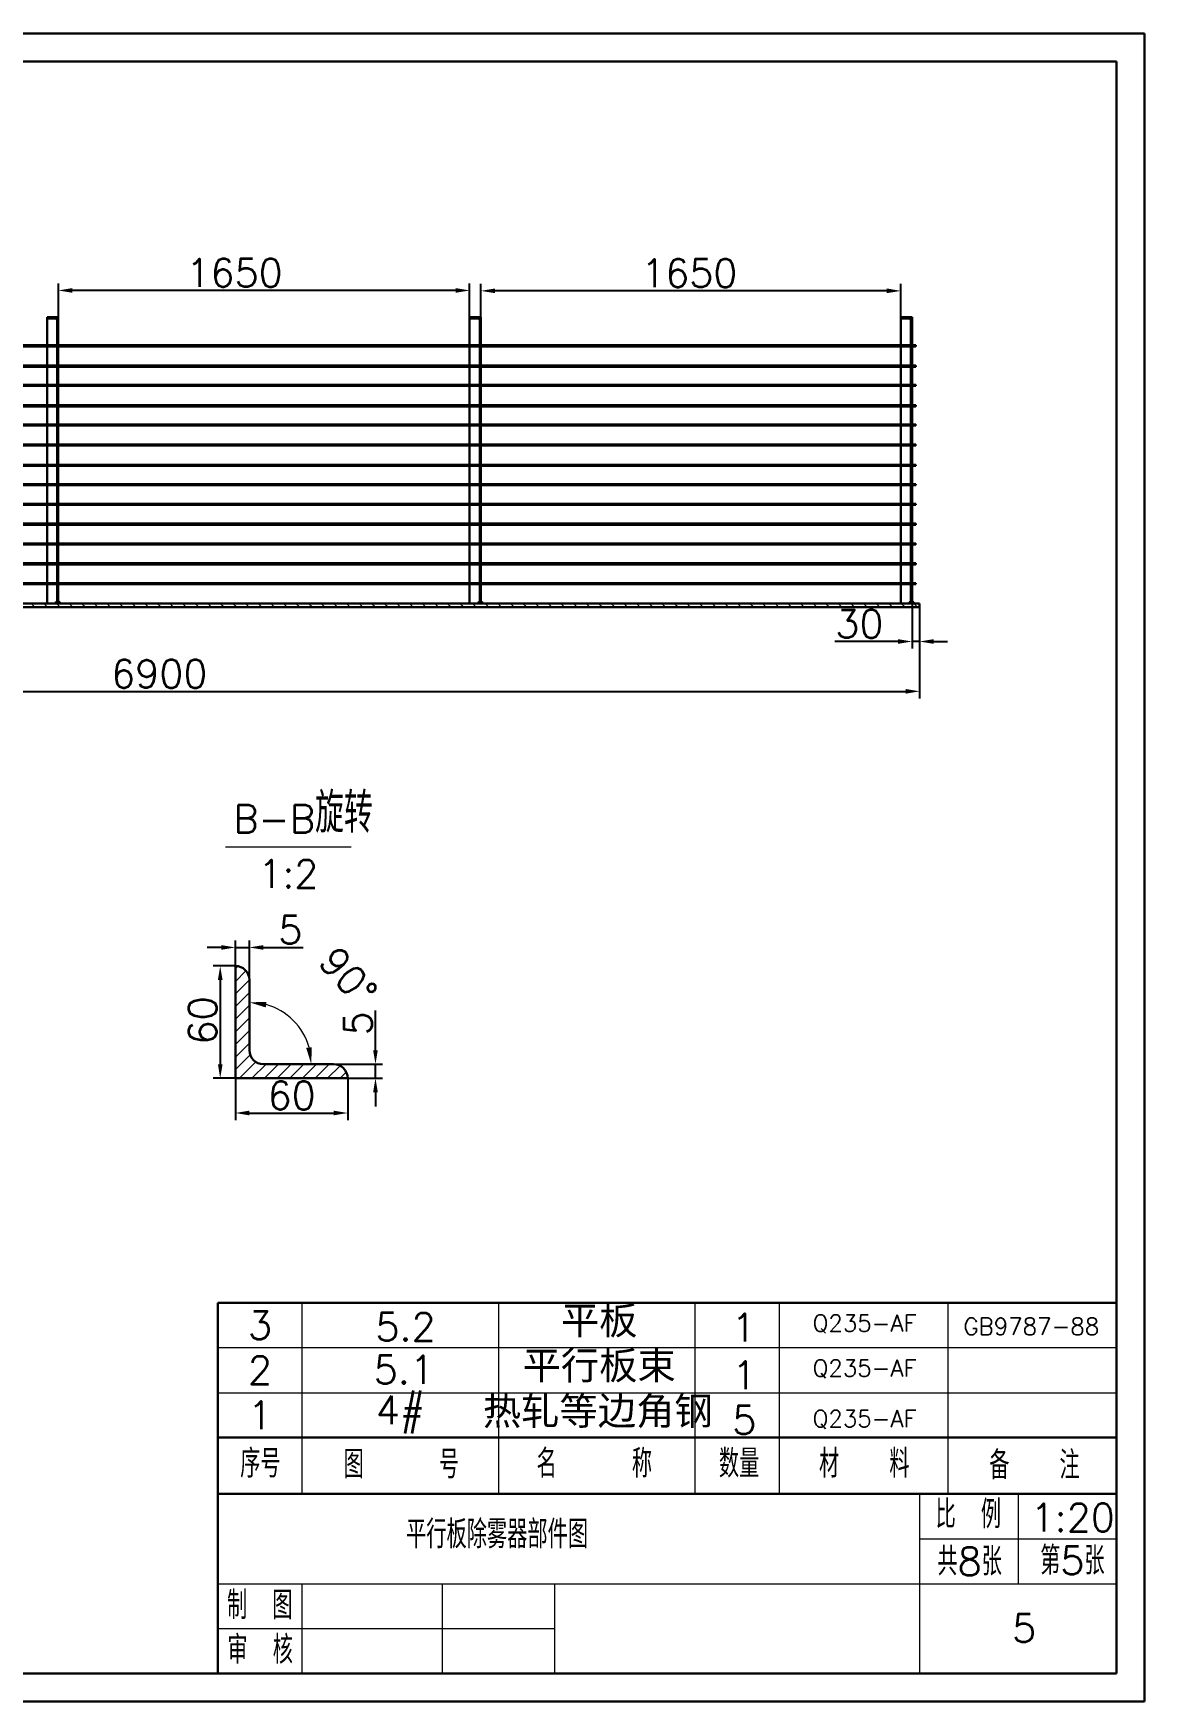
# Model space of a CAD drawing. Header units: millimetres. Extents: x 0 to 6120, y 0 to 841.
# Drawn here: x 4122.2 to 4320, y 0 to 297 of the extents above; entities that cross this region are included whole.
import ezdxf

# ---------------------------------------------------------------- set-up
doc = ezdxf.new("R2010")
doc.units = ezdxf.units.MM
for name, color, linetype, lineweight in [('尺寸线', 3, 'Continuous', 15), ('文字层', 7, 'Continuous', 15), ('粗实线', 7, 'Continuous', 30), ('细实线', 7, 'Continuous', 15)]:
    doc.layers.add(name, color=color, linetype=linetype, lineweight=lineweight)
doc.styles.get("Standard").update_dxf_attribs({"font": 'txt.shx', "bigfont": 'gbcbig.shx'})
doc.dimstyles.new('ISO-25$0', dxfattribs={"dimtxt": 5, "dimasz": 2.5, "dimexe": 1.25, "dimexo": 0, "dimtad": 1, "dimdec": 0, "dimdsep": 46, "dimtxsty": 'Standard', "dimcen": 2.5, "dimdle": 5, "dimadec": 0, "dimazin": 0, "dimtfac": 1, "dimtdec": 0, "dimtmove": 0, "dimatfit": 2, "dimfxl": 0, "dimtolj": 1, "dimarcsym": 0})
doc.dimstyles.new('ISO-25$2', dxfattribs={"dimtxt": 5, "dimasz": 3, "dimexe": 8, "dimexo": 0, "dimgap": 10, "dimtad": 1, "dimdec": 0, "dimtxsty": 'Standard', "dimcen": 2.5, "dimdle": 6, "dimclrd": 256, "dimclre": 256, "dimclrt": 256, "dimadec": 0, "dimazin": 0, "dimtfac": 1, "dimtdec": 0, "dimtmove": 0, "dimatfit": 3, "dimfxl": 0, "dimtolj": 1, "dimarcsym": 0})

# ---------------------------------------------------------------- blocks, each defined once
blk = doc.blocks.new('*X203')
at = {"layer": '尺寸线'}
for points in [[(4155.01, 128.48), (4155.84, 128.48), (4155.42, 130.98)], [(4155.01, 113.48), (4155.84, 113.48), (4155.42, 110.98)]]:
    blk.add_hatch(color=0, dxfattribs=at).paths.add_polyline_path(points, flags=0)
at = {"layer": '尺寸线', "color": 0, "lineweight": -2}
for p, q in [((4158.12, 130.98), (4154.17, 130.98)), ((4155.42, 128.48), (4155.42, 113.48)), ((4158.12, 110.98), (4154.17, 110.98))]:
    blk.add_line(p, q, dxfattribs=at)
at = {"layer": '尺寸线', "color": 0, "insert": (4152.3, 121.27), "char_height": 5, "width": 23.5714, "attachment_point": 5, "rotation": 90}
blk.add_mtext('60', dxfattribs=at)
blk = doc.blocks.new('*X204')
at = {"layer": '尺寸线'}
for points in [[(4160.62, 105.21), (4160.62, 104.38), (4158.12, 104.79)], [(4175.62, 105.21), (4175.62, 104.38), (4178.12, 104.79)]]:
    blk.add_hatch(color=0, dxfattribs=at).paths.add_polyline_path(points, flags=0)
at = {"layer": '尺寸线', "color": 0, "lineweight": -2}
for p, q in [((4158.12, 110.98), (4158.12, 103.54)), ((4178.12, 110.98), (4178.12, 103.54)), ((4160.62, 104.79), (4175.62, 104.79))]:
    blk.add_line(p, q, dxfattribs=at)
at = {"layer": '尺寸线', "color": 0, "insert": (4168.15, 107.92), "char_height": 5, "width": 23.5714, "attachment_point": 5}
blk.add_mtext('60', dxfattribs=at)
blk = doc.blocks.new('*X205')
at = {"layer": '尺寸线'}
for points in [[(4155.62, 134.68), (4155.62, 133.85), (4158.12, 134.27)], [(4163.12, 134.68), (4163.12, 133.85), (4160.62, 134.27)]]:
    blk.add_hatch(color=0, dxfattribs=at).paths.add_polyline_path(points, flags=0)
at = {"layer": '尺寸线', "color": 0, "lineweight": -2}
for p, q in [((4155.62, 134.27), (4153.12, 134.27)), ((4158.12, 130.98), (4158.12, 135.52)), ((4158.12, 134.27), (4160.62, 134.27)), ((4160.62, 128.48), (4160.62, 135.52)), ((4163.12, 134.27), (4170.2, 134.27))]:
    blk.add_line(p, q, dxfattribs=at)
at = {"layer": '尺寸线', "color": 0, "insert": (4167.91, 137.39), "char_height": 5, "width": 10, "attachment_point": 5}
blk.add_mtext('5', dxfattribs=at)
blk = doc.blocks.new('*X206')
at = {"layer": '尺寸线'}
for points in [[(4182.64, 115.98), (4183.48, 115.98), (4183.06, 113.48)], [(4182.64, 108.48), (4183.48, 108.48), (4183.06, 110.98)]]:
    blk.add_hatch(color=0, dxfattribs=at).paths.add_polyline_path(points, flags=0)
at = {"layer": '尺寸线', "color": 0, "lineweight": -2}
for p, q in [((4183.06, 115.98), (4183.06, 123.06)), ((4175.62, 113.48), (4184.31, 113.48)), ((4183.06, 110.98), (4183.06, 113.48)), ((4178.12, 110.98), (4184.31, 110.98)), ((4183.06, 108.48), (4183.06, 105.98))]:
    blk.add_line(p, q, dxfattribs=at)
at = {"layer": '尺寸线', "color": 0, "insert": (4179.94, 120.77), "char_height": 5, "width": 10, "attachment_point": 5, "rotation": 90}
blk.add_mtext('5', dxfattribs=at)
blk = doc.blocks.new('*X208')
at = {"layer": '尺寸线'}
for points in [[(3975.71, 180.28), (3975.71, 179.44), (3973.21, 179.86)], [(4277.43, 180.28), (4277.43, 179.44), (4279.93, 179.86)]]:
    blk.add_hatch(color=0, dxfattribs=at).paths.add_polyline_path(points, flags=0)
at = {"layer": '尺寸线', "color": 0, "lineweight": -2}
for p, q in [((3973.21, 194.83), (3973.21, 178.61)), ((4279.93, 194.83), (4279.93, 178.61)), ((3975.71, 179.86), (4277.43, 179.86))]:
    blk.add_line(p, q, dxfattribs=at)
at = {"layer": '尺寸线', "color": 0, "insert": (4144.58, 182.99), "char_height": 5, "width": 52.1429, "attachment_point": 5}
blk.add_mtext('6900', dxfattribs=at)
blk = doc.blocks.new('*X210')
at = {"layer": '尺寸线'}
for points in [[(4204.32, 251.58), (4204.32, 250.75), (4201.82, 251.16)], [(4274.1, 251.58), (4274.1, 250.75), (4276.6, 251.16)]]:
    blk.add_hatch(color=0, dxfattribs=at).paths.add_polyline_path(points, flags=0)
at = {"layer": '尺寸线', "color": 0, "lineweight": -2}
for p, q in [((4201.82, 246.5), (4201.82, 252.41)), ((4274.1, 251.16), (4204.32, 251.16)), ((4276.6, 246.5), (4276.6, 252.41))]:
    blk.add_line(p, q, dxfattribs=at)
at = {"layer": '尺寸线', "color": 0, "insert": (4238.93, 254.29), "char_height": 5, "width": 50.7143, "attachment_point": 5}
blk.add_mtext('1650', dxfattribs=at)
blk = doc.blocks.new('*X211')
at = {"layer": '尺寸线'}
for points in [[(4129.1, 251.65), (4129.1, 250.82), (4126.6, 251.23)], [(4197.33, 251.65), (4197.33, 250.82), (4199.83, 251.23)]]:
    blk.add_hatch(color=0, dxfattribs=at).paths.add_polyline_path(points, flags=0)
at = {"layer": '尺寸线', "color": 0, "lineweight": -2}
for p, q in [((4126.6, 246.5), (4126.6, 252.48)), ((4199.83, 246.5), (4199.83, 252.48)), ((4197.33, 251.23), (4129.1, 251.23))]:
    blk.add_line(p, q, dxfattribs=at)
at = {"layer": '尺寸线', "color": 0, "insert": (4157.97, 254.36), "char_height": 5, "width": 50.7143, "attachment_point": 5}
blk.add_mtext('1650', dxfattribs=at)
blk = doc.blocks.new('*X212')
at = {"layer": '尺寸线'}
for points in [[(4163.52, 123.59), (4163.66, 124.58), (4160.62, 124.49)], [(4171.72, 116.52), (4170.73, 116.38), (4171.63, 113.48)]]:
    blk.add_hatch(color=256, dxfattribs=at).paths.add_polyline_path(points, flags=0)
blk.add_arc((4160.62, 113.48), 11.02, 15.6529, 74.3471, dxfattribs=at)
at = {"layer": '尺寸线', "insert": (4178.19, 129.1), "char_height": 5, "width": 30, "attachment_point": 5, "rotation": 311.6384}
blk.add_mtext('90%%D', dxfattribs=at)
blk = doc.blocks.new('*X213')
at = {"layer": '尺寸线'}
for points in [[(4276.09, 189.15), (4276.09, 188.32), (4278.59, 188.73)], [(4282.43, 189.15), (4282.43, 188.32), (4279.93, 188.73)]]:
    blk.add_hatch(color=0, dxfattribs=at).paths.add_polyline_path(points, flags=0)
at = {"layer": '尺寸线', "color": 0, "lineweight": -2}
for p, q in [((4278.59, 195.5), (4278.59, 187.48)), ((4279.93, 195.5), (4279.93, 187.48)), ((4276.09, 188.73), (4264.84, 188.73)), ((4279.93, 188.73), (4278.59, 188.73)), ((4282.43, 188.73), (4284.93, 188.73))]:
    blk.add_line(p, q, dxfattribs=at)
at = {"layer": '尺寸线', "color": 0, "insert": (4269.22, 191.86), "char_height": 5, "width": 24.2857, "attachment_point": 5}
blk.add_mtext('30', dxfattribs=at)

msp = doc.modelspace()

# ---------------------------------------------------------------- hatches: boundary and pattern name
at = {"layer": '细实线'}
h = msp.add_hatch(dxfattribs=at)
h.set_pattern_fill('ANSI31', color=256, scale=0.5, angle=270, style=0)
edge = h.paths.add_edge_path(flags=0)
edge.add_line((4126.60133, 246.49571), (4124.60134, 246.49571))
edge.add_line((4124.60134, 246.49571), (4124.60134, 246.22904))
edge.add_line((4124.60134, 246.22904), (4126.1013, 246.22904))
edge.add_arc((4126.1013, 245.92904), 0.3, -0.192863, 90, ccw=False)
edge.add_line((4126.4013, 245.92803), (4126.39648, 244.49571))
edge.add_line((4126.39648, 244.49571), (4126.59648, 244.49571))
edge.add_line((4126.59648, 244.49571), (4126.60133, 245.93626))
edge.add_line((4126.60133, 245.93626), (4126.60133, 246.49571))
h = msp.add_hatch(dxfattribs=at)
h.set_pattern_fill('ANSI31', color=256, scale=0.5, angle=270, style=0)
edge = h.paths.add_edge_path(flags=0)
edge.add_line((4201.82526, 246.49571), (4199.82527, 246.49571))
edge.add_line((4199.82527, 246.49571), (4199.82527, 246.22904))
edge.add_line((4199.82527, 246.22904), (4201.32523, 246.22904))
edge.add_arc((4201.32523, 245.92904), 0.3, -0.192863, 90, ccw=False)
edge.add_line((4201.62523, 245.92803), (4201.62041, 244.49571))
edge.add_line((4201.62041, 244.49571), (4201.82041, 244.49571))
edge.add_line((4201.82041, 244.49571), (4201.82526, 245.93626))
edge.add_line((4201.82526, 245.93626), (4201.82526, 246.49571))
h = msp.add_hatch(dxfattribs=at)
h.set_pattern_fill('ANSI31', color=256, scale=0.5, angle=270, style=0)
edge = h.paths.add_edge_path(flags=0)
edge.add_line((4278.59758, 246.49571), (4276.59759, 246.49571))
edge.add_line((4276.59759, 246.49571), (4276.59759, 246.22904))
edge.add_line((4276.59759, 246.22904), (4278.09755, 246.22904))
edge.add_arc((4278.09755, 245.92904), 0.3, -0.192863, 90, ccw=False)
edge.add_line((4278.39755, 245.92803), (4278.39273, 244.49571))
edge.add_line((4278.39273, 244.49571), (4278.59273, 244.49571))
edge.add_line((4278.59273, 244.49571), (4278.59758, 245.93626))
edge.add_line((4278.59758, 245.93626), (4278.59758, 246.49571))
h = msp.add_hatch(dxfattribs=at)
h.set_pattern_fill('ANSI31', color=256, scale=0.5, style=0)
h.paths.add_polyline_path([(4279.26044, 241.48235), (3975.73456, 241.48235), (3975.73456, 241.28235), (4279.26044, 241.28235)], flags=0)
h = msp.add_hatch(dxfattribs=at)
h.set_pattern_fill('ANSI31', color=256, scale=0.5, style=0)
h.paths.add_polyline_path([(3976.40122, 237.85235), (4278.59377, 237.85235), (4279.26044, 237.85235), (4279.26044, 237.61902), (3975.73456, 237.61902), (3975.73456, 237.85235)], flags=0)
h = msp.add_hatch(dxfattribs=at)
h.set_pattern_fill('ANSI31', color=256, scale=0.5, style=0)
h.paths.add_polyline_path([(3975.73456, 234.45569), (3975.73456, 234.22235), (4279.26044, 234.22235), (4279.26044, 234.45569)], flags=0)
h = msp.add_hatch(dxfattribs=at)
h.set_pattern_fill('ANSI31', color=256, scale=0.5, style=0)
h.paths.add_polyline_path([(4279.26044, 230.79235), (4279.26044, 230.59235), (3975.73456, 230.59235), (3975.73456, 230.79235)], flags=0)
h = msp.add_hatch(dxfattribs=at)
h.set_pattern_fill('ANSI31', color=256, scale=0.5, style=0)
h.paths.add_polyline_path([(4279.26044, 227.36235), (3975.73456, 227.36235), (3975.73456, 227.16235), (4279.26044, 227.16235)], flags=0)
h = msp.add_hatch(dxfattribs=at)
h.set_pattern_fill('ANSI31', color=256, scale=0.5, style=0)
h.paths.add_polyline_path([(4279.26044, 223.83235), (4279.26044, 223.63235), (3975.73456, 223.63235), (3975.73456, 223.83235)], flags=0)
h = msp.add_hatch(dxfattribs=at)
h.set_pattern_fill('ANSI31', color=256, scale=0.5, style=0)
h.paths.add_polyline_path([(4279.26044, 220.20235), (3975.73456, 220.20235), (3975.73456, 220.00235), (4279.26044, 220.00235)], flags=0)
h = msp.add_hatch(dxfattribs=at)
h.set_pattern_fill('ANSI31', color=256, scale=0.5, style=0)
h.paths.add_polyline_path([(4279.26044, 216.77235), (4279.26044, 216.57235), (3975.73456, 216.57235), (3975.73456, 216.77235)], flags=0)
h = msp.add_hatch(dxfattribs=at)
h.set_pattern_fill('ANSI31', color=256, scale=0.5, style=0)
h.paths.add_polyline_path([(3975.73456, 213.24235), (3975.73456, 213.04235), (4279.26044, 213.04235), (4279.26044, 213.24235)], flags=0)
h = msp.add_hatch(dxfattribs=at)
h.set_pattern_fill('ANSI31', color=256, scale=0.5, style=0)
h.paths.add_polyline_path([(4279.26044, 209.71235), (4279.26044, 209.51235), (3975.73456, 209.51235), (3975.73456, 209.71235)], flags=0)
h = msp.add_hatch(dxfattribs=at)
h.set_pattern_fill('ANSI31', color=256, scale=0.5, style=0)
h.paths.add_polyline_path([(3975.73456, 206.18235), (3975.73456, 205.98235), (4279.26044, 205.98235), (4279.26044, 206.18235)], flags=0)
h = msp.add_hatch(dxfattribs=at)
h.set_pattern_fill('ANSI31', color=256, scale=0.5, style=0)
h.paths.add_polyline_path([(4279.26044, 202.65235), (3975.73456, 202.65235), (3975.73456, 202.45235), (4279.26044, 202.45235)], flags=0)
h = msp.add_hatch(dxfattribs=at)
h.set_pattern_fill('ANSI31', color=256, scale=0.5, style=0)
h.paths.add_polyline_path([(4279.26044, 199.12235), (3975.73456, 199.12235), (3975.73456, 198.92235), (4279.26044, 198.92235)], flags=0)
h = msp.add_hatch(dxfattribs=at)
h.set_pattern_fill('ANSI31', color=256, scale=0.5, angle=270, style=0)
h.paths.add_polyline_path([(3973.20667, 195.49569), (4279.93093, 195.49569), (4279.93093, 194.82902), (3973.20667, 194.82902)], flags=0)
h = msp.add_hatch(color=256, dxfattribs=at)
edge = h.paths.add_edge_path(flags=0)
edge.add_line((4126.59752, 195.82902), (4126.59752, 195.49569))
edge.add_line((4126.59752, 195.49569), (4126.93085, 195.49569))
edge.add_arc((4126.59752, 195.49568), 0.33333, 0.0002402, 90)
edge = h.paths.add_edge_path(flags=0)
edge.add_arc((4126.4013, 195.49569), 0.33333, 90.0000003, 180)
edge.add_line((4126.06797, 195.49569), (4126.4013, 195.49569))
edge.add_line((4126.4013, 195.49569), (4126.4013, 195.82902))
h = msp.add_hatch(color=256, dxfattribs=at)
edge = h.paths.add_edge_path(flags=0)
edge.add_line((4201.82145, 195.82902), (4201.82145, 195.49569))
edge.add_line((4201.82145, 195.49569), (4202.15478, 195.49569))
edge.add_arc((4201.82145, 195.49569), 0.33333, 0, 89.9999997)
edge = h.paths.add_edge_path(flags=0)
edge.add_arc((4201.62523, 195.49569), 0.33333, 90.0000003, 180)
edge.add_line((4201.2919, 195.49569), (4201.62523, 195.49569))
edge.add_line((4201.62523, 195.49569), (4201.62523, 195.82902))
h = msp.add_hatch(color=256, dxfattribs=at)
edge = h.paths.add_edge_path(flags=0)
edge.add_line((4278.59377, 195.82902), (4278.59377, 195.49569))
edge.add_line((4278.59377, 195.49569), (4278.9271, 195.49569))
edge.add_arc((4278.59377, 195.49569), 0.33333, 0, 89.9999997)
edge = h.paths.add_edge_path(flags=0)
edge.add_arc((4278.39313, 195.49568), 0.33333, 90.0003919, 179.9997628)
edge.add_line((4278.0598, 195.49569), (4278.39313, 195.49569))
edge.add_line((4278.39313, 195.49569), (4278.39313, 195.82902))
h = msp.add_hatch(dxfattribs=at)
h.set_pattern_fill('ANSI31', color=256, scale=0.5, style=0)
edge = h.paths.add_edge_path(flags=0)
edge.add_line((4175.61558, 113.47822), (4163.11558, 113.47822))
edge.add_arc((4163.11558, 115.97822), 2.5, 180, 269.9999997, ccw=False)
edge.add_line((4160.61558, 115.97822), (4160.61558, 128.47822))
edge.add_arc((4158.11558, 128.47822), 2.5, 0, 89.9999997)
edge.add_line((4158.11558, 130.97822), (4158.11558, 110.97822))
edge.add_line((4158.11558, 110.97822), (4178.11558, 110.97822))
edge.add_arc((4175.61558, 110.97822), 2.5, 360, 449.9999997)

# ---------------------------------------------------------------- linework, layer by layer
at = {"layer": '粗实线'}
for p, q in [((4320, 297), (3900, 297)), ((4320, 297), (4320, 0)), ((4315, 292), (3925, 292)), ((4315, 292), (4315, 5)), ((4124.60134, 246.49571), (4126.59752, 246.49571)), ((4124.60134, 246.49571), (4124.60134, 241.48235)), ((4126.1013, 246.22904), (4124.60134, 246.22904)), ((4126.4013, 245.97755), (4126.4013, 241.48235)), ((4126.4013, 245.93005), (4126.4013, 242.71571)), ((4126.59752, 244.49571), (4126.4013, 244.49571)), ((4126.59752, 246.49571), (4126.59752, 242.35571)), ((4126.59752, 241.48235), (4126.59752, 246.49571)), ((4199.82527, 246.49571), (4201.82145, 246.49571)), ((4199.82527, 246.49571), (4199.82527, 241.48235)), ((4199.82527, 242.71571), (4199.82527, 246.49571)), ((4201.32523, 246.22904), (4199.82527, 246.22904)), ((4201.62523, 245.92803), (4201.62523, 241.48235)), ((4201.82145, 246.49571), (4201.82145, 241.48235)), ((4201.82145, 242.71571), (4201.82145, 246.49571)), ((4276.59759, 246.49571), (4278.58454, 246.49571)), ((4276.59759, 241.48235), (4276.59759, 246.49571)), ((4278.09755, 246.22904), (4276.59759, 246.22904)), ((4278.39279, 245.98232), (4278.39282, 241.48235)), ((4278.59377, 244.49571), (4278.39755, 244.49571)), ((4278.59377, 246.49571), (4278.59377, 241.48235)), ((4279.26044, 241.48235), (3975.73456, 241.48235)), ((4279.26044, 241.28235), (3975.73456, 241.28235)), ((4124.60134, 241.28235), (4124.60134, 237.85235)), ((4126.4013, 241.28235), (4126.4013, 237.85235)), ((4126.59752, 237.85235), (4126.59752, 241.28235)), ((4199.82527, 241.28235), (4199.82527, 237.85235)), ((4201.62523, 241.28235), (4201.62523, 237.85235)), ((4201.82145, 241.28235), (4201.82145, 237.85235)), ((4276.59759, 237.85235), (4276.59759, 241.28235)), ((4278.39282, 241.28235), (4278.39284, 237.85235)), ((4278.59377, 241.28235), (4278.59377, 237.85235)), ((4279.26044, 241.48235), (4279.26044, 241.28235)), ((3975.73456, 237.61902), (4279.26044, 237.61902)), ((3976.40122, 237.85235), (4278.59377, 237.85235)), ((4124.60134, 237.61902), (4124.60134, 234.45569)), ((4126.4013, 237.61902), (4126.4013, 234.45569)), ((4126.59752, 234.45569), (4126.59752, 237.61902)), ((4199.82527, 237.61902), (4199.82527, 234.45569)), ((4201.62523, 237.61902), (4201.62523, 234.45569)), ((4201.82145, 237.61902), (4201.82145, 234.45569)), ((4276.59759, 234.45569), (4276.59759, 237.61902)), ((4278.39284, 237.61902), (4278.39286, 234.45569)), ((4278.59377, 237.85235), (4279.26044, 237.85235)), ((4278.59377, 237.61902), (4278.59377, 234.45569)), ((4279.26044, 237.85235), (4279.26044, 237.61902)), ((3975.73456, 234.45569), (4279.26044, 234.45569)), ((3975.73456, 234.22235), (4279.26044, 234.22235)), ((4124.60134, 234.22235), (4124.60134, 230.79235)), ((4126.4013, 234.22235), (4126.4013, 230.79235)), ((4126.59752, 230.79235), (4126.59752, 234.22235)), ((4199.82527, 234.22235), (4199.82527, 230.79235)), ((4201.62523, 234.22235), (4201.62523, 230.79235)), ((4201.82145, 234.22235), (4201.82145, 230.79235)), ((4276.59759, 230.79235), (4276.59759, 234.22235)), ((4278.39287, 234.22235), (4278.39289, 230.79235)), ((4278.59377, 234.22235), (4278.59377, 230.79235)), ((4279.26044, 234.45569), (4279.26044, 234.22235)), ((4279.26044, 230.79235), (3975.73456, 230.79235)), ((4279.26044, 230.59235), (3975.73456, 230.59235)), ((4124.60134, 230.59235), (4124.60134, 227.36235)), ((4126.4013, 230.59235), (4126.4013, 227.36235)), ((4126.59752, 227.36235), (4126.59752, 230.59235)), ((4199.82527, 230.59235), (4199.82527, 227.36235)), ((4201.62523, 230.59235), (4201.62523, 227.36235)), ((4201.82145, 230.59235), (4201.82145, 227.36235)), ((4276.59759, 227.36235), (4276.59759, 230.59235)), ((4278.39289, 230.59235), (4278.39291, 227.36235)), ((4278.59377, 230.59235), (4278.59377, 227.36235)), ((4279.26044, 230.79235), (4279.26044, 230.59235)), ((4279.26044, 227.36235), (3975.73456, 227.36235)), ((4279.26044, 227.16235), (3975.73456, 227.16235)), ((4124.60134, 227.16235), (4124.60134, 223.83235)), ((4126.4013, 227.16235), (4126.4013, 223.83235)), ((4126.59752, 223.83235), (4126.59752, 227.16235)), ((4199.82527, 227.16235), (4199.82527, 223.83235)), ((4201.62523, 227.16235), (4201.62523, 223.83235)), ((4201.82145, 227.16235), (4201.82145, 223.83235)), ((4276.59759, 223.83235), (4276.59759, 227.16235)), ((4278.39291, 227.16235), (4278.39294, 223.83235)), ((4278.59377, 227.16235), (4278.59377, 223.83235)), ((4279.26044, 227.36235), (4279.26044, 227.16235)), ((4279.26044, 223.83235), (3975.73456, 223.83235)), ((4279.26044, 223.63235), (3975.73456, 223.63235)), ((4124.60134, 223.63235), (4124.60134, 220.20235)), ((4126.4013, 223.63235), (4126.4013, 220.20235)), ((4126.59752, 220.20235), (4126.59752, 223.63235)), ((4199.82527, 223.63235), (4199.82527, 220.20235)), ((4201.62523, 223.63235), (4201.62523, 220.20235)), ((4201.82145, 223.63235), (4201.82145, 220.20235)), ((4276.59759, 220.20235), (4276.59759, 223.63235)), ((4278.39294, 223.63235), (4278.39296, 220.20235)), ((4278.59377, 223.63235), (4278.59377, 220.20235)), ((4279.26044, 223.83235), (4279.26044, 223.63235)), ((4279.26044, 220.20235), (3975.73456, 220.20235)), ((4279.26044, 220.00235), (3975.73456, 220.00235)), ((4124.60134, 220.00235), (4124.60134, 216.77235)), ((4126.4013, 220.00235), (4126.4013, 216.77235)), ((4126.59752, 216.77235), (4126.59752, 220.00235)), ((4199.82527, 220.00235), (4199.82527, 216.77235)), ((4201.62523, 220.00235), (4201.62523, 216.77235)), ((4201.82145, 220.00235), (4201.82145, 216.77235)), ((4276.59759, 216.77235), (4276.59759, 220.00235)), ((4278.39296, 220.00235), (4278.39298, 216.77235)), ((4278.59377, 220.00235), (4278.59377, 216.77235)), ((4279.26044, 220.20235), (4279.26044, 220.00235)), ((4279.26044, 216.77235), (3975.73456, 216.77235)), ((4279.26044, 216.57235), (3975.73456, 216.57235)), ((4124.60134, 216.57235), (4124.60134, 213.24235)), ((4126.4013, 216.57235), (4126.4013, 213.24235)), ((4126.59752, 213.24235), (4126.59752, 216.57235)), ((4199.82527, 216.57235), (4199.82527, 213.24235)), ((4201.62523, 216.57235), (4201.62523, 213.24235)), ((4201.82145, 216.57235), (4201.82145, 213.24235)), ((4276.59759, 213.24235), (4276.59759, 216.57235)), ((4278.39299, 216.57235), (4278.39301, 213.24235)), ((4278.59377, 216.57235), (4278.59377, 213.24235)), ((4279.26044, 216.77235), (4279.26044, 216.57235)), ((4279.26044, 213.24235), (3975.73456, 213.24235)), ((4279.26044, 213.04235), (3975.73456, 213.04235)), ((4124.60134, 213.04235), (4124.60134, 209.71235)), ((4126.4013, 213.04235), (4126.4013, 209.71235)), ((4126.59752, 209.71235), (4126.59752, 213.04235)), ((4199.82527, 213.04235), (4199.82527, 209.71235)), ((4201.62523, 213.04235), (4201.62523, 209.71235)), ((4201.82145, 213.04235), (4201.82145, 209.71235)), ((4276.59759, 209.71235), (4276.59759, 213.04235)), ((4278.39301, 213.04235), (4278.39303, 209.71235)), ((4278.59377, 213.04235), (4278.59377, 209.71235)), ((4279.26044, 213.24235), (4279.26044, 213.04235)), ((4279.26044, 209.71235), (3975.73456, 209.71235)), ((4279.26044, 209.51235), (3975.73456, 209.51235)), ((4124.60134, 209.51235), (4124.60134, 206.18235)), ((4126.4013, 209.51235), (4126.4013, 206.18235)), ((4126.59752, 206.18235), (4126.59752, 209.51235)), ((4199.82527, 209.51235), (4199.82527, 206.18235)), ((4201.62523, 209.51235), (4201.62523, 206.18235)), ((4201.82145, 209.51235), (4201.82145, 206.18235)), ((4276.59759, 206.18235), (4276.59759, 209.51235)), ((4278.39303, 209.51235), (4278.39306, 206.18235)), ((4278.59377, 209.51235), (4278.59377, 206.18235)), ((4279.26044, 209.71235), (4279.26044, 209.51235)), ((4279.26044, 206.18235), (3975.73456, 206.18235)), ((4279.26044, 205.98235), (3975.73456, 205.98235)), ((4124.60134, 205.98235), (4124.60134, 202.65235)), ((4126.4013, 205.98235), (4126.4013, 202.65235)), ((4126.59752, 202.65235), (4126.59752, 205.98235)), ((4199.82527, 205.98235), (4199.82527, 202.65235)), ((4201.62523, 205.98235), (4201.62523, 202.65235)), ((4201.82145, 205.98235), (4201.82145, 202.65235)), ((4276.59759, 202.65235), (4276.59759, 205.98235)), ((4278.39306, 205.98235), (4278.39308, 202.65235)), ((4278.59377, 205.98235), (4278.59377, 202.65235)), ((4279.26044, 206.18235), (4279.26044, 205.98235)), ((4279.26044, 202.65235), (3975.73456, 202.65235)), ((4279.26044, 202.45235), (3975.73456, 202.45235)), ((4124.60134, 202.45235), (4124.60134, 199.12235)), ((4126.4013, 202.45235), (4126.4013, 199.12235)), ((4126.59752, 199.12235), (4126.59752, 202.45235)), ((4199.82527, 202.45235), (4199.82527, 199.12235)), ((4201.62523, 202.45235), (4201.62523, 199.12235)), ((4201.82145, 202.45235), (4201.82145, 199.12235)), ((4276.59759, 199.12235), (4276.59759, 202.45235)), ((4278.39308, 202.45235), (4278.3931, 199.12235)), ((4278.59377, 202.45235), (4278.59377, 199.12235)), ((4279.26044, 202.65235), (4279.26044, 202.45235)), ((4279.26044, 199.12235), (3975.73456, 199.12235)), ((4279.26044, 199.12235), (4279.26044, 198.92235)), ((4279.26044, 198.92235), (3975.73456, 198.92235)), ((4124.60134, 198.92235), (4124.60134, 195.49569)), ((4126.4013, 198.92235), (4126.4013, 195.49569)), ((4126.59752, 195.49569), (4126.59752, 198.92235)), ((4199.82527, 198.92235), (4199.82527, 195.49569)), ((4201.62523, 198.92235), (4201.62523, 195.49569)), ((4201.82145, 198.92235), (4201.82145, 195.49569)), ((4276.59759, 195.49569), (4276.59759, 198.92235)), ((4278.39311, 198.92235), (4278.39313, 195.49569)), ((4278.59377, 198.92235), (4278.59377, 195.49569)), ((3973.20667, 195.49569), (4279.93093, 195.49569)), ((3973.20667, 194.82902), (4279.93093, 194.82902)), ((4276.59759, 195.49569), (3976.59744, 195.49569)), ((4279.93093, 195.49569), (4279.93093, 194.82902)), ((4158.11558, 130.97822), (4158.11558, 110.97822)), ((4158.11558, 130.97822), (4158.11558, 130.97822)), ((4160.61558, 115.97822), (4160.61558, 128.47822)), ((4175.61558, 113.47822), (4163.11558, 113.47822)), ((4158.11558, 110.97822), (4178.11558, 110.97822)), ((4178.11558, 110.97822), (4178.11558, 110.97822)), ((3925, 5), (4315, 5)), ((3900, 0), (4320, 0))]:
    msp.add_line(p, q, dxfattribs=at)
at = {"layer": '粗实线', "color": 0}
for p, q in [((4315.00002, 71.00007), (4155.00002, 71.00007)), ((4155.00005, 71.00007), (4155.00005, 5)), ((4155.00005, 47), (4315.00005, 47)), ((4155.00005, 37), (4315.00005, 37))]:
    msp.add_line(p, q, dxfattribs=at)
at = {"layer": '粗实线'}
for centre, radius, start, end in [((4126.1013, 245.92904), 0.3, 359.8071306, 90), ((4201.32523, 245.92904), 0.3, 359.8071306, 90), ((4278.09755, 245.92904), 0.3, 359.8071306, 90), ((4126.4013, 195.49569), 0.33333, 90, 180), ((4126.59752, 195.49568), 0.33333, 0.0002339, 90), ((4201.62523, 195.49569), 0.33333, 90, 180), ((4201.82145, 195.49569), 0.33333, 0, 90), ((4278.39313, 195.49568), 0.33333, 90.0003885, 179.9997661), ((4278.59377, 195.49569), 0.33333, 0, 90), ((4158.11558, 128.47822), 2.5, 0, 90), ((4163.11558, 115.97822), 2.5, 180, 270), ((4175.61558, 110.97822), 2.5, 0, 90)]:
    msp.add_arc(centre, radius, start, end, dxfattribs=at)
at = {"layer": '细实线'}
for p, q in [((4201.82145, 244.49571), (4201.62523, 244.49571)), ((4156.34145, 152.15106), (4178.76257, 152.15106))]:
    msp.add_line(p, q, dxfattribs=at)
at = {"layer": '细实线', "color": 0}
for p, q in [((4170.00005, 37), (4170.00005, 71.00007)), ((4205.00005, 37), (4205.00005, 71.00007)), ((4240.00005, 37), (4240.00005, 71.00007)), ((4255.00005, 37), (4255.00005, 71.00007)), ((4285.00005, 37), (4285.00005, 71.00007)), ((4315.00005, 63), (4155.00005, 63)), ((4155.00005, 55), (4315.00005, 55)), ((4280.00005, 5), (4280.00005, 37)), ((4297.50005, 37), (4297.50005, 21)), ((4280.00005, 29), (4315.00005, 29)), ((4155.00005, 21), (4315.00005, 21)), ((4170.00005, 5), (4170.00005, 21)), ((4195.00005, 5), (4195.00005, 21)), ((4215.00005, 5), (4215.00005, 21)), ((4155.00005, 13), (4215.00005, 13))]:
    msp.add_line(p, q, dxfattribs=at)

# ---------------------------------------------------------------- texts
at = {"layer": '尺寸线', "color": 0, "char_height": 5, "attachment_point": 1}
for s, insert, width in [('序号', (4158.97492, 44.88977), 10.4364794), ('图   号', (4177.38378, 44.74503), 29.1353811), ('名   称', (4211.7374, 44.88977), 28.1210727), ('数量', (4244.20659, 44.88999), 10.8715422), ('材  料', (4262.03579, 44.88977), 25.6565547), ('备  注', (4292.33092, 44.6003), 23.7721205), ('比 例', (4282.77766, 35.85739), 17.5), ('1:20', (4299.70016, 35.28765), 9.6428571), ('共8张', (4283.10155, 27.45863), 15.3788618), ('第5张', (4301.39934, 27.62176), 15.7244752), ('5', (4296.40827, 15.5929), 26.3443564), ('审 核', (4156.71327, 11.7414), 13.4380913)]:
    msp.add_mtext(s, dxfattribs=dict(at, insert=insert, width=width))
at = {"layer": '文字层'}
for s, insert, char_height, width, attachment_point in [('B-B{\\H1.4286x;旋转}', (4157.73202, 161.81419), 5, 33.889447, 1), ('1:2', (4167.52924, 147.35063), 5, 22.5928283, 5), ('3', (4162.50004, 67.00003), 5, 15.000028, 5), ('5.2', (4188.41106, 66.71843), 5, 60, 5), ('{\\fsimsun|b0|i0|c91|p0;平板}', (4222.88656, 67.5938), 5, 40, 5), ('1', (4246.4501, 69.11622), 5, 12, 1), ('Q235-AF', (4270.13444, 67.23443), 3, 30, 5), ('GB9787-88', (4287.74904, 68.29922), 3, 32.0442651, 1), ('{\\fsimsun|b0|i0|c91|p0;平行板束}', (4222.88656, 59.5938), 5, 40, 5), ('2', (4162.50005, 59), 5, 15, 5), ('5.1', (4188.10988, 59.09821), 5, 60, 5), ('1', (4246.58139, 60.63764), 5, 12, 1), ('Q235-AF', (4270.13444, 59.23443), 3, 30, 5), ('1', (4162.50005, 51), 5, 15, 5), ('4#', (4187.51203, 51.07999), 5, 35, 5), ('{\\fsimsun|b0|i0|c91|p0;热轧等边角钢}', (4222.64506, 51.47487), 5, 49, 5), ('5', (4246.58139, 52.63764), 5, 12, 1), ('Q235-AF', (4270.13444, 50.23443), 3, 30, 5)]:
    msp.add_mtext(s, dxfattribs=dict(at, insert=insert, char_height=char_height, width=width, attachment_point=attachment_point))
at = {"layer": '文字层', "color": 0, "insert": (4156.6351, 19.68158), "char_height": 5, "width": 15, "attachment_point": 1}
msp.add_mtext('制 图', dxfattribs=at)
at = {"layer": '细实线', "color": 0, "insert": (4188.50555, 32.29813), "char_height": 5, "width": 103.6409463, "attachment_point": 1}
msp.add_mtext('{\\C256;平行板除雾器部件图}', dxfattribs=at)

# ---------------------------------------------------------------- dimensions: what is measured, and where the dimension line sits
at = {"layer": '尺寸线'}
for base, p1, p2, text, picture, middle in [((4126.59752, 251.2329), (4199.82527, 246.49571), (4126.59752, 246.49571), '1650', '*X211', (4157.97233, 251.2329)), ((4201.82145, 251.16253), (4276.59759, 246.49571), (4201.82145, 246.49571), '1650', '*X210', (4238.92786, 251.16253)), ((4279.93093, 179.86072), (3973.20667, 194.82902), (4279.93093, 194.82902), '6900', '*X208', (4144.58406, 179.86072)), ((4279.93093, 188.7328), (4278.59377, 195.49569), (4279.93093, 195.49569), '30', '*X213', (4269.21877, 188.7328)), ((4160.61558, 134.26821), (4158.11558, 130.97822), (4160.61558, 128.47822), '5', '*X205', (4167.90724, 134.26821)), ((4178.11558, 104.79289), (4158.11558, 110.97822), (4178.11558, 110.97822), '60', '*X204', (4168.14983, 104.79289))]:
    dim = msp.add_linear_dim(base=base, p1=p1, p2=p2, text=text, dimstyle='ISO-25$0', override={"dimsah": 1}, dxfattribs=at)
    dim.commit()
    dim.dimension.update_dxf_attribs({"geometry": picture, "text_midpoint": middle, "dimtype": 160})
dim = msp.add_angular_dim_2l(base=(4168.84799, 120.79716), line1=((4175.61558, 113.47822), (4163.11558, 113.47822)), line2=((4160.61558, 115.97822), (4160.61558, 128.47822)), dimstyle='ISO-25$2', override={"dimtad": 1, "dimtih": 0, "dimtoh": 0, "dimsah": 1, "dimtzin": 8}, dxfattribs=at)
dim.commit()
dim.dimension.update_dxf_attribs({"geometry": '*X212', "text_midpoint": (4168.84799, 120.79716), "dimtype": 162})
for base, p1, p2, text, picture, middle in [((4155.42309, 110.97822), (4158.11558, 130.97822), (4158.11558, 110.97822), '60', '*X203', (4155.42309, 121.26721)), ((4183.06143, 113.47822), (4178.11558, 110.97822), (4175.61558, 113.47822), '5', '*X206', (4183.06143, 120.76988))]:
    dim = msp.add_linear_dim(base=base, p1=p1, p2=p2, angle=90, text=text, dimstyle='ISO-25$0', override={"dimsah": 1}, dxfattribs=at)
    dim.commit()
    dim.dimension.update_dxf_attribs({"geometry": picture, "text_midpoint": middle, "dimtype": 160})

doc.saveas('drawing.dxf')
